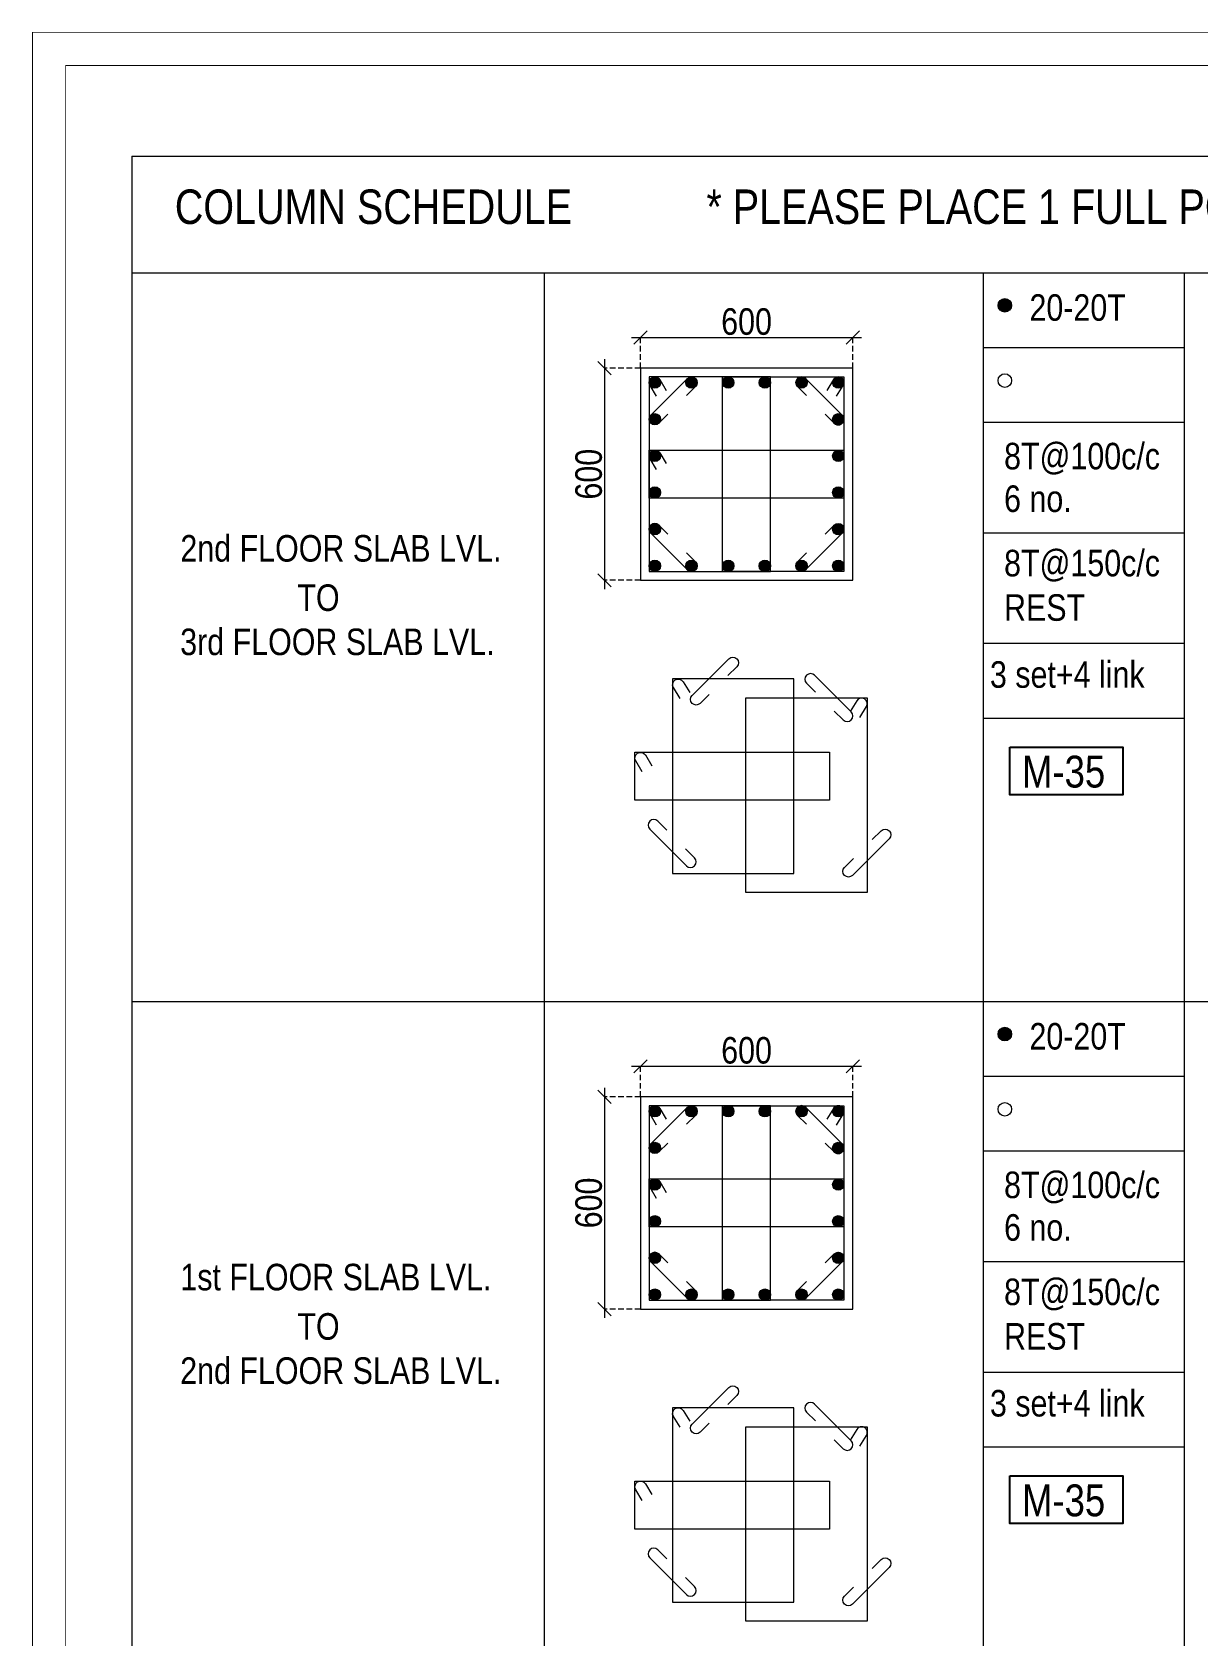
# Model space of a CAD drawing. Header units: millimetres. Extents: x 1112055 to 3390982, y -148532 to 766891.
# Drawn here: x 2086794 to 2099967, y 180665 to 198799 of the extents above; entities that cross this region are included whole.
import ezdxf
from ezdxf.enums import TextEntityAlignment as Align

# ---------------------------------------------------------------- set-up
doc = ezdxf.new("R2010")
doc.units = ezdxf.units.MM
doc.header["$PDMODE"] = 35
doc.header["$PDSIZE"] = -25
doc.linetypes.add('DASHED2', pattern=[0.375, 0.25, -0.125])
doc.linetypes.add('Hidden', pattern=[9.525, 6.35, -3.175])
for name, color, linetype, lineweight in [('B COL. SIZE DIM', 220, 'Continuous', 25), ('B COLSCH', 204, 'Continuous', 20), ('B COLUMN', 1, 'Hidden', 9), ('B STEEL', 34, 'Continuous', 15), ('B TITLE BLOCK', 250, 'Continuous', 0)]:
    doc.layers.add(name, color=color, linetype=linetype, lineweight=lineweight)
doc.layers.add('B TEXT', color=7, linetype='Continuous')
doc.styles.add('dim inside', font='romans.shx', dxfattribs={"width": 0.8, "height": 125})
doc.styles.add('SWINC', font='swissc.ttf')
doc.dimstyles.new('dim inside', dxfattribs={"dimtxt": 125, "dimasz": 100, "dimexe": 0, "dimexo": 0, "dimgap": 10, "dimtad": 0, "dimdec": 0, "dimzin": 0, "dimdsep": 46, "dimtxsty": 'dim inside', "dimblk": 'SMALL', "dimcen": 0.09, "dimadec": 0, "dimazin": 0, "dimtfac": 1, "dimtdec": 0, "dimtofl": 0, "dimtmove": 0, "dimatfit": 3, "dimfxl": 1, "dimtolj": 1, "dimtzin": 0, "dimarcsym": 2})

# ---------------------------------------------------------------- blocks, each defined once
blk = doc.blocks.new('_Oblique')
at = {"color": 0, "linetype": 'ByBlock', "lineweight": -2}
blk.add_line((-0.5, -0.5), (0.5, 0.5), dxfattribs=at)
blk = doc.blocks.new('*D283')
at = {"layer": 'B COL. SIZE DIM', "color": 250, "lineweight": 9, "ltscale": 250, "transparency": 16777216}
blk.add_line((2093567, 187105), (2096167, 187105), dxfattribs=at)
at = {"layer": 'B COL. SIZE DIM', "color": 250, "linetype": 'DASHED2', "lineweight": 9, "ltscale": 250, "transparency": 16777216}
for p, q in [((2093667, 186760), (2093667, 187105)), ((2096067, 186760), (2096067, 187105))]:
    blk.add_line(p, q, dxfattribs=at)
at = {"layer": 'Defpoints', "color": 0, "ltscale": 250, "transparency": 16777216}
for p in [(2096067, 187105), (2093667, 186760), (2096067, 186760)]:
    blk.add_point(p, dxfattribs=at)
at = {"layer": 'B COL. SIZE DIM', "color": 250, "lineweight": 9, "ltscale": 250, "transparency": 16777216, "xscale": 150, "yscale": 150, "zscale": 150, "rotation": 180}
blk.add_blockref('_Oblique', (2093667, 187105), dxfattribs=at)
at = {"layer": 'B COL. SIZE DIM', "color": 250, "lineweight": 9, "ltscale": 250, "transparency": 16777216, "xscale": 150, "yscale": 150, "zscale": 150}
blk.add_blockref('_Oblique', (2096067, 187105), dxfattribs=at)
at = {"layer": 'B COL. SIZE DIM', "color": 6, "ltscale": 250, "transparency": 16777216, "insert": (2094867, 187284), "char_height": 300, "attachment_point": 5, "style": 'SWINC'}
blk.add_mtext('\\A1;600', dxfattribs=at)
blk = doc.blocks.new('*D284')
at = {"layer": 'B COL. SIZE DIM', "color": 250, "lineweight": 9, "ltscale": 250, "transparency": 16777216}
blk.add_line((2093263, 186860), (2093263, 184260), dxfattribs=at)
at = {"layer": 'B COL. SIZE DIM', "color": 250, "linetype": 'DASHED2', "lineweight": 9, "ltscale": 250, "transparency": 16777216}
for p, q in [((2093667, 186760), (2093263, 186760)), ((2093667, 184360), (2093263, 184360))]:
    blk.add_line(p, q, dxfattribs=at)
at = {"layer": 'Defpoints', "color": 0, "ltscale": 250, "transparency": 16777216}
for p in [(2093667, 186760), (2093263, 184360), (2093667, 184360)]:
    blk.add_point(p, dxfattribs=at)
at = {"layer": 'B COL. SIZE DIM', "color": 250, "lineweight": 9, "ltscale": 250, "transparency": 16777216, "xscale": 150, "yscale": 150, "zscale": 150}
for p, rotation in [((2093263, 186760), 90), ((2093263, 184360), 270)]:
    blk.add_blockref('_Oblique', p, dxfattribs=dict(at, rotation=rotation))
at = {"layer": 'B COL. SIZE DIM', "color": 6, "ltscale": 250, "transparency": 16777216, "insert": (2093084, 185560), "char_height": 300, "attachment_point": 5, "rotation": 90, "style": 'SWINC'}
blk.add_mtext('\\A1;600', dxfattribs=at)
blk = doc.blocks.new('*D285')
at = {"layer": 'B COL. SIZE DIM', "color": 250, "lineweight": 9, "ltscale": 250, "transparency": 16777216}
blk.add_line((2093567, 195345), (2096167, 195345), dxfattribs=at)
at = {"layer": 'B COL. SIZE DIM', "color": 250, "linetype": 'DASHED2', "lineweight": 9, "ltscale": 250, "transparency": 16777216}
for p, q in [((2093667, 195000), (2093667, 195345)), ((2096067, 195000), (2096067, 195345))]:
    blk.add_line(p, q, dxfattribs=at)
at = {"layer": 'Defpoints', "color": 0, "ltscale": 250, "transparency": 16777216}
for p in [(2096067, 195345), (2093667, 195000), (2096067, 195000)]:
    blk.add_point(p, dxfattribs=at)
at = {"layer": 'B COL. SIZE DIM', "color": 250, "lineweight": 9, "ltscale": 250, "transparency": 16777216, "xscale": 150, "yscale": 150, "zscale": 150, "rotation": 180}
blk.add_blockref('_Oblique', (2093667, 195345), dxfattribs=at)
at = {"layer": 'B COL. SIZE DIM', "color": 250, "lineweight": 9, "ltscale": 250, "transparency": 16777216, "xscale": 150, "yscale": 150, "zscale": 150}
blk.add_blockref('_Oblique', (2096067, 195345), dxfattribs=at)
at = {"layer": 'B COL. SIZE DIM', "color": 6, "ltscale": 250, "transparency": 16777216, "insert": (2094867, 195524), "char_height": 300, "attachment_point": 5, "style": 'SWINC'}
blk.add_mtext('\\A1;600', dxfattribs=at)
blk = doc.blocks.new('*D286')
at = {"layer": 'B COL. SIZE DIM', "color": 250, "lineweight": 9, "ltscale": 250, "transparency": 16777216}
blk.add_line((2093263, 195100), (2093263, 192500), dxfattribs=at)
at = {"layer": 'B COL. SIZE DIM', "color": 250, "linetype": 'DASHED2', "lineweight": 9, "ltscale": 250, "transparency": 16777216}
for p, q in [((2093667, 195000), (2093263, 195000)), ((2093667, 192600), (2093263, 192600))]:
    blk.add_line(p, q, dxfattribs=at)
at = {"layer": 'Defpoints', "color": 0, "ltscale": 250, "transparency": 16777216}
for p in [(2093667, 195000), (2093263, 192600), (2093667, 192600)]:
    blk.add_point(p, dxfattribs=at)
at = {"layer": 'B COL. SIZE DIM', "color": 250, "lineweight": 9, "ltscale": 250, "transparency": 16777216, "xscale": 150, "yscale": 150, "zscale": 150}
for p, rotation in [((2093263, 195000), 90), ((2093263, 192600), 270)]:
    blk.add_blockref('_Oblique', p, dxfattribs=dict(at, rotation=rotation))
at = {"layer": 'B COL. SIZE DIM', "color": 6, "ltscale": 250, "transparency": 16777216, "insert": (2093084, 193800), "char_height": 300, "attachment_point": 5, "rotation": 90, "style": 'SWINC'}
blk.add_mtext('\\A1;600', dxfattribs=at)

msp = doc.modelspace()

# ---------------------------------------------------------------- hatches: boundary and pattern name
at = {"layer": 'B STEEL', "lineweight": 9, "ltscale": 0.5}
h = msp.add_hatch(color=34, dxfattribs=at)
edge = h.paths.add_edge_path()
edge.add_arc((2097785, 195709.1), 76.8, 0, 360)
h = msp.add_hatch(color=34, dxfattribs=at)
edge = h.paths.add_edge_path()
edge.add_arc((2093830.6, 194836), 64, 0, 360)
h = msp.add_hatch(color=34, dxfattribs=at)
edge = h.paths.add_edge_path()
edge.add_arc((2094245, 194836), 64, 180, 540, ccw=False)
at = {"layer": 'B STEEL'}
h = msp.add_hatch(color=34, dxfattribs=at)
edge = h.paths.add_edge_path()
edge.add_arc((2094659.4, 194836), 64, 0, 360)
h = msp.add_hatch(color=34, dxfattribs=at)
edge = h.paths.add_edge_path()
edge.add_arc((2095073.8, 194836), 64, 0, 360)
at = {"layer": 'B STEEL', "lineweight": 9, "ltscale": 0.5}
h = msp.add_hatch(color=34, dxfattribs=at)
edge = h.paths.add_edge_path()
edge.add_arc((2095488.2, 194836), 64, 180, 540, ccw=False)
h = msp.add_hatch(color=34, dxfattribs=at)
edge = h.paths.add_edge_path()
edge.add_arc((2095902.6, 194836), 64, 180, 540, ccw=False)
h = msp.add_hatch(color=34, dxfattribs=at)
edge = h.paths.add_edge_path()
edge.add_arc((2093830.6, 194421.6), 64, 0, 360)
h = msp.add_hatch(color=34, dxfattribs=at)
edge = h.paths.add_edge_path()
edge.add_arc((2095902.6, 194421.6), 64, 180, 540, ccw=False)
at = {"layer": 'B STEEL'}
h = msp.add_hatch(color=34, dxfattribs=at)
edge = h.paths.add_edge_path()
edge.add_arc((2093830.6, 194007.2), 64, 0, 360)
h = msp.add_hatch(color=34, dxfattribs=at)
edge = h.paths.add_edge_path()
edge.add_arc((2095902.6, 194007.2), 64, 0, 360)
h = msp.add_hatch(color=34, dxfattribs=at)
edge = h.paths.add_edge_path()
edge.add_arc((2093830.6, 193592.8), 64, 0, 360)
h = msp.add_hatch(color=34, dxfattribs=at)
edge = h.paths.add_edge_path()
edge.add_arc((2095902.6, 193592.8), 64, 0, 360)
at = {"layer": 'B STEEL', "lineweight": 9, "ltscale": 0.5}
h = msp.add_hatch(color=34, dxfattribs=at)
edge = h.paths.add_edge_path()
edge.add_arc((2093830.6, 193178.4), 64, 0, 360)
h = msp.add_hatch(color=34, dxfattribs=at)
edge = h.paths.add_edge_path()
edge.add_arc((2095902.6, 193178.4), 64, 180, 540, ccw=False)
h = msp.add_hatch(color=34, dxfattribs=at)
edge = h.paths.add_edge_path()
edge.add_arc((2093830.6, 192764), 64, 0, 360, ccw=False)
h = msp.add_hatch(color=34, dxfattribs=at)
edge = h.paths.add_edge_path()
edge.add_arc((2094245, 192764), 64, -180, 180)
at = {"layer": 'B STEEL'}
h = msp.add_hatch(color=34, dxfattribs=at)
edge = h.paths.add_edge_path()
edge.add_arc((2094659.4, 192764), 64, 0, 360)
h = msp.add_hatch(color=34, dxfattribs=at)
edge = h.paths.add_edge_path()
edge.add_arc((2095073.8, 192764), 64, 0, 360)
at = {"layer": 'B STEEL', "lineweight": 9, "ltscale": 0.5}
h = msp.add_hatch(color=34, dxfattribs=at)
edge = h.paths.add_edge_path()
edge.add_arc((2095488.2, 192764), 64, -180, 180)
h = msp.add_hatch(color=34, dxfattribs=at)
edge = h.paths.add_edge_path()
edge.add_arc((2095902.6, 192764), 64, -180, 180)
h = msp.add_hatch(color=34, dxfattribs=at)
edge = h.paths.add_edge_path()
edge.add_arc((2097785, 187469.3), 76.8, 0, 360)
h = msp.add_hatch(color=34, dxfattribs=at)
edge = h.paths.add_edge_path()
edge.add_arc((2093830.6, 186596.1), 64, 0, 360)
h = msp.add_hatch(color=34, dxfattribs=at)
edge = h.paths.add_edge_path()
edge.add_arc((2094245, 186596.1), 64, 180, 540, ccw=False)
at = {"layer": 'B STEEL'}
h = msp.add_hatch(color=34, dxfattribs=at)
edge = h.paths.add_edge_path()
edge.add_arc((2094659.4, 186596.1), 64, 0, 360)
h = msp.add_hatch(color=34, dxfattribs=at)
edge = h.paths.add_edge_path()
edge.add_arc((2095073.8, 186596.1), 64, 0, 360)
at = {"layer": 'B STEEL', "lineweight": 9, "ltscale": 0.5}
h = msp.add_hatch(color=34, dxfattribs=at)
edge = h.paths.add_edge_path()
edge.add_arc((2095488.2, 186596.1), 64, 180, 540, ccw=False)
h = msp.add_hatch(color=34, dxfattribs=at)
edge = h.paths.add_edge_path()
edge.add_arc((2095902.6, 186596.1), 64, 180, 540, ccw=False)
h = msp.add_hatch(color=34, dxfattribs=at)
edge = h.paths.add_edge_path()
edge.add_arc((2093830.6, 186181.7), 64, 0, 360)
h = msp.add_hatch(color=34, dxfattribs=at)
edge = h.paths.add_edge_path()
edge.add_arc((2095902.6, 186181.7), 64, 180, 540, ccw=False)
at = {"layer": 'B STEEL'}
h = msp.add_hatch(color=34, dxfattribs=at)
edge = h.paths.add_edge_path()
edge.add_arc((2093830.6, 185767.3), 64, 0, 360)
h = msp.add_hatch(color=34, dxfattribs=at)
edge = h.paths.add_edge_path()
edge.add_arc((2095902.6, 185767.3), 64, 0, 360)
h = msp.add_hatch(color=34, dxfattribs=at)
edge = h.paths.add_edge_path()
edge.add_arc((2093830.6, 185352.9), 64, 0, 360)
h = msp.add_hatch(color=34, dxfattribs=at)
edge = h.paths.add_edge_path()
edge.add_arc((2095902.6, 185352.9), 64, 0, 360)
at = {"layer": 'B STEEL', "lineweight": 9, "ltscale": 0.5}
h = msp.add_hatch(color=34, dxfattribs=at)
edge = h.paths.add_edge_path()
edge.add_arc((2093830.6, 184938.5), 64, 0, 360)
h = msp.add_hatch(color=34, dxfattribs=at)
edge = h.paths.add_edge_path()
edge.add_arc((2095902.6, 184938.5), 64, 180, 540, ccw=False)
h = msp.add_hatch(color=34, dxfattribs=at)
edge = h.paths.add_edge_path()
edge.add_arc((2093830.6, 184524.2), 64, 0, 360, ccw=False)
h = msp.add_hatch(color=34, dxfattribs=at)
edge = h.paths.add_edge_path()
edge.add_arc((2094245, 184524.2), 64, -180, 180)
at = {"layer": 'B STEEL'}
h = msp.add_hatch(color=34, dxfattribs=at)
edge = h.paths.add_edge_path()
edge.add_arc((2094659.4, 184524.2), 64, 0, 360)
h = msp.add_hatch(color=34, dxfattribs=at)
edge = h.paths.add_edge_path()
edge.add_arc((2095073.8, 184524.2), 64, 0, 360)
at = {"layer": 'B STEEL', "lineweight": 9, "ltscale": 0.5}
h = msp.add_hatch(color=34, dxfattribs=at)
edge = h.paths.add_edge_path()
edge.add_arc((2095488.2, 184524.2), 64, -180, 180)
h = msp.add_hatch(color=34, dxfattribs=at)
edge = h.paths.add_edge_path()
edge.add_arc((2095902.6, 184524.2), 64, -180, 180)

# ---------------------------------------------------------------- linework, layer by layer
at = {"layer": 'B COLSCH', "color": 250, "lineweight": 0}
for p, q in [((2087919, 197396.5), (2087919, 139385.8)), ((2087919, 197396.5), (2215549.8, 197396.5)), ((2087919, 196077.4), (2215549.8, 196077.4)), ((2092579.5, 196077.4), (2092579.5, 139385.8)), ((2097538.7, 196077.4), (2097538.7, 146638.4)), ((2099813.1, 196077.4), (2099813.1, 139385.8)), ((2097538.7, 195232.5), (2099813.1, 195232.5)), ((2097538.7, 194387.5), (2099813.1, 194387.5)), ((2097538.7, 193137.7), (2099813.1, 193137.7)), ((2097538.7, 191887.9), (2099813.1, 191887.9)), ((2097538.7, 191042.9), (2099813.1, 191042.9)), ((2087919, 187837.6), (2215549.8, 187837.6)), ((2097538.7, 186992.6), (2099813.1, 186992.6)), ((2097538.7, 186147.6), (2099813.1, 186147.6)), ((2097538.7, 184897.8), (2099813.1, 184897.8)), ((2097538.7, 183648.1), (2099813.1, 183648.1)), ((2097538.7, 182803.1), (2099813.1, 182803.1))]:
    msp.add_line(p, q, dxfattribs=at)
at = {"layer": 'B COLUMN', "color": 1, "linetype": 'ByBlock', "lineweight": 20}
for points in [[(2093666.6, 192600), (2096066.6, 192600), (2096066.6, 195000), (2093666.6, 195000)], [(2093666.6, 184360.1), (2096066.6, 184360.1), (2096066.6, 186760.1), (2093666.6, 186760.1)]]:
    msp.add_lwpolyline(points, close=True, dxfattribs=at)
at = {"layer": 'B STEEL', "color": 34, "lineweight": 9, "ltscale": 0.5}
for points in [[(2093766.6, 192700), (2095137.8, 192700), (2095137.8, 194900), (2093766.6, 194900)], [(2095966.6, 192700), (2094595.4, 192700), (2094595.4, 194900), (2095966.6, 194900)], [(2093766.6, 194071.2), (2095966.6, 194071.2), (2095966.6, 193528.8), (2093766.6, 193528.8)], [(2094030.6, 189284.4), (2095401.8, 189284.4), (2095401.8, 191484.4), (2094030.6, 191484.4)], [(2096230.6, 189069.8), (2094859.4, 189069.8), (2094859.4, 191269.8), (2096230.6, 191269.8)], [(2093604.7, 190655.6), (2095804.7, 190655.6), (2095804.7, 190113.2), (2093604.7, 190113.2)], [(2093766.6, 184460.1), (2095137.8, 184460.1), (2095137.8, 186660.1), (2093766.6, 186660.1)], [(2095966.6, 184460.1), (2094595.4, 184460.1), (2094595.4, 186660.1), (2095966.6, 186660.1)], [(2093766.6, 185831.3), (2095966.6, 185831.3), (2095966.6, 185288.9), (2093766.6, 185288.9)], [(2094030.6, 181044.5), (2095401.8, 181044.5), (2095401.8, 183244.5), (2094030.6, 183244.5)], [(2096230.6, 180830), (2094859.4, 180830), (2094859.4, 183030), (2096230.6, 183030)], [(2093604.7, 182415.8), (2095804.7, 182415.8), (2095804.7, 181873.3), (2093604.7, 181873.3)]]:
    msp.add_lwpolyline(points, close=True, dxfattribs=at)
for points in [[(2093850.9, 194680.9), (2093776.1, 194802.4, -1), (2093885.2, 194869.5), (2093959.9, 194748)], [(2093976.8, 194477.2), (2093875.9, 194376.3, -1), (2093785.4, 194466.8), (2094199.8, 194881.2, -1), (2094290.3, 194790.7), (2094189.4, 194689.8)], [(2095756.5, 194477.2), (2095857.3, 194376.3, 1), (2095947.9, 194466.8), (2095533.5, 194881.2, 1), (2095442.9, 194790.7), (2095543.8, 194689.8)], [(2095882.4, 194680.9), (2095957.1, 194802.4, 1), (2095848.1, 194869.5), (2095773.3, 194748)], [(2093850.9, 193852.1), (2093776.1, 193973.6, -1), (2093885.2, 194040.7), (2093959.9, 193919.2)], [(2093976.8, 193122.8), (2093875.9, 193223.7, 1), (2093785.4, 193133.1), (2094199.8, 192718.7, 1), (2094290.3, 192809.3), (2094189.4, 192910.1)], [(2095756.5, 193122.8), (2095857.3, 193223.7, -1), (2095947.9, 193133.1), (2095533.5, 192718.7, -1), (2095442.9, 192809.3), (2095543.8, 192910.1)], [(2094443.7, 191309.8), (2094342.8, 191209, -1), (2094252.3, 191299.5), (2094666.7, 191713.9, -1), (2094757.2, 191623.3), (2094656.4, 191522.5)], [(2095858.3, 191122.3), (2095959.2, 191021.4, 1), (2096049.7, 191112), (2095635.3, 191526.4, 1), (2095544.8, 191435.8), (2095645.7, 191335)], [(2094114.9, 191265.3), (2094040.1, 191386.8, -1), (2094149.2, 191453.9), (2094223.9, 191332.4)], [(2096146.4, 191050.8), (2096221.1, 191172.2, 1), (2096112.1, 191239.3), (2096037.3, 191117.9)], [(2093689, 190436.6), (2093614.2, 190558, -1), (2093723.2, 190625.1), (2093798, 190503.7)], [(2093964.6, 189776.2), (2093863.7, 189877, 1), (2093773.2, 189786.5), (2094187.6, 189372.1, 1), (2094278.1, 189462.6), (2094177.2, 189563.5)], [(2096286.9, 189668.3), (2096387.7, 189769.1, -1), (2096478.3, 189678.6), (2096063.9, 189264.2, -1), (2095973.3, 189354.7), (2096074.2, 189455.6)], [(2093850.9, 186441.1), (2093776.1, 186562.6, -1), (2093885.2, 186629.7), (2093959.9, 186508.2)], [(2093976.8, 186237.3), (2093875.9, 186136.5, -1), (2093785.4, 186227), (2094199.8, 186641.4, -1), (2094290.3, 186550.8), (2094189.4, 186450)], [(2095756.5, 186237.3), (2095857.3, 186136.5, 1), (2095947.9, 186227), (2095533.5, 186641.4, 1), (2095442.9, 186550.8), (2095543.8, 186450)], [(2095882.4, 186441.1), (2095957.1, 186562.6, 1), (2095848.1, 186629.7), (2095773.3, 186508.2)], [(2093850.9, 185612.3), (2093776.1, 185733.8, -1), (2093885.2, 185800.9), (2093959.9, 185679.4)], [(2093976.8, 184882.9), (2093875.9, 184983.8, 1), (2093785.4, 184893.3), (2094199.8, 184478.9, 1), (2094290.3, 184569.4), (2094189.4, 184670.3)], [(2095756.5, 184882.9), (2095857.3, 184983.8, -1), (2095947.9, 184893.3), (2095533.5, 184478.9, -1), (2095442.9, 184569.4), (2095543.8, 184670.3)], [(2094443.7, 183070), (2094342.8, 182969.1, -1), (2094252.3, 183059.6), (2094666.7, 183474, -1), (2094757.2, 183383.5), (2094656.4, 183282.6)], [(2094114.9, 183025.5), (2094040.1, 183147, -1), (2094149.2, 183214.1), (2094223.9, 183092.6)], [(2095858.3, 182882.5), (2095959.2, 182781.6, 1), (2096049.7, 182872.1), (2095635.3, 183286.5, 1), (2095544.8, 183196), (2095645.7, 183095.1)], [(2096146.4, 182810.9), (2096221.1, 182932.4, 1), (2096112.1, 182999.5), (2096037.3, 182878)], [(2093689, 182196.7), (2093614.2, 182318.2, -1), (2093723.2, 182385.3), (2093798, 182263.8)], [(2093964.6, 181536.3), (2093863.7, 181637.2, 1), (2093773.2, 181546.7), (2094187.6, 181132.3, 1), (2094278.1, 181222.8), (2094177.2, 181323.7)], [(2096286.9, 181428.4), (2096387.7, 181529.3, -1), (2096478.3, 181438.7), (2096063.9, 181024.4, -1), (2095973.3, 181114.9), (2096074.2, 181215.8)]]:
    msp.add_lwpolyline(points, format="xyb", dxfattribs=at)
for centre, radius in [((2097785, 195709.1), 76.8), ((2093830.6, 194836), 64), ((2094245, 194836), 64), ((2094659.4, 194836), 64), ((2095073.8, 194836), 64), ((2095488.2, 194836), 64), ((2095902.6, 194836), 64), ((2097785, 194858.9), 76.8), ((2093830.6, 194421.6), 64), ((2095902.6, 194421.6), 64), ((2093830.6, 194007.2), 64), ((2095902.6, 194007.2), 64), ((2093830.6, 193592.8), 64), ((2095902.6, 193592.8), 64), ((2093830.6, 193178.4), 64), ((2095902.6, 193178.4), 64), ((2093830.6, 192764), 64), ((2094245, 192764), 64), ((2094659.4, 192764), 64), ((2095073.8, 192764), 64), ((2095488.2, 192764), 64), ((2095902.6, 192764), 64), ((2097785, 187469.3), 76.8), ((2093830.6, 186596.1), 64), ((2094245, 186596.1), 64), ((2094659.4, 186596.1), 64), ((2095073.8, 186596.1), 64), ((2095488.2, 186596.1), 64), ((2095902.6, 186596.1), 64), ((2097785, 186619), 76.8), ((2093830.6, 186181.7), 64), ((2095902.6, 186181.7), 64), ((2093830.6, 185767.3), 64), ((2095902.6, 185767.3), 64), ((2093830.6, 185352.9), 64), ((2095902.6, 185352.9), 64), ((2093830.6, 184938.5), 64), ((2095902.6, 184938.5), 64), ((2093830.6, 184524.2), 64), ((2094245, 184524.2), 64), ((2094659.4, 184524.2), 64), ((2095073.8, 184524.2), 64), ((2095488.2, 184524.2), 64), ((2095902.6, 184524.2), 64)]:
    msp.add_circle(centre, radius, dxfattribs=at)
at = {"layer": 'B TEXT', "color": 1}
for points in [[(2097842.4, 190713.9), (2099117, 190713.9), (2099117, 190175.9), (2097842.4, 190175.9)], [(2097842.4, 182474), (2099117, 182474), (2099117, 181936.1), (2097842.4, 181936.1)]]:
    msp.add_lwpolyline(points, close=True, dxfattribs=at)
at = {"layer": 'B TITLE BLOCK', "color": 1, "const_width": 8.39}
msp.add_lwpolyline([(2086797.8, 198794.8), (2086797.8, 122115.7), (2227726.9, 122115.7), (2227726.9, 198794.8)], close=True, dxfattribs=at)
at = {"layer": 'B TITLE BLOCK', "color": 250, "lineweight": 0, "const_width": 8.39}
msp.add_lwpolyline([(2087171.5, 198421.1), (2087171.5, 122489.4), (2227353.1, 122489.4), (2227353.1, 198421.1)], close=True, dxfattribs=at)

# ---------------------------------------------------------------- texts
at = {"layer": 'B TEXT', "color": 1, "style": 'SWINC'}
for s, p in [('COLUMN SCHEDULE', (2088406.1, 196629.4)), ('* PLEASE PLACE 1 FULL POSITION RING AT EVERY 4tH RING.', (2094413.5, 196629.4))]:
    msp.add_text(s, height=389.727, dxfattribs=at).set_placement(p)
at = {"layer": 'B TEXT', "style": 'SWINC'}
for s, p in [('20-20T', (2098063.5, 195534.6)), ('8T@100c/c', (2097776.6, 193854.7)), ('6 no.', (2097776.6, 193373)), ('8T@150c/c', (2097776.6, 192644.9)), ('REST', (2097776.6, 192142.5)), ('3 set+4 link', (2097616.9, 191385.4)), ('20-20T', (2098063.5, 187294.7)), ('8T@100c/c', (2097776.6, 185614.9)), ('6 no.', (2097776.6, 185133.1)), ('8T@150c/c', (2097776.6, 184405)), ('REST', (2097776.6, 183902.6)), ('3 set+4 link', (2097616.9, 183145.6))]:
    msp.add_text(s, height=300, dxfattribs=at).set_placement(p)
at = {"layer": 'B TEXT', "color": 1, "style": 'SWINC'}
for s, height, p in [('2nd FLOOR SLAB LVL.', 300, (2088469.1, 192721.8)), ('TO', 300, (2089790.9, 192163.8)), ('3rd FLOOR SLAB LVL.', 300, (2088467.1, 191664.6)), ('M-35', 360, (2097979.7, 190149.4)), ('1st FLOOR SLAB LVL.', 300, (2088469.1, 184482)), ('TO', 300, (2089790.9, 183923.9)), ('2nd FLOOR SLAB LVL.', 300, (2088467.1, 183424.7)), ('M-35', 360, (2097979.7, 181909.5))]:
    msp.add_text(s, height=height, dxfattribs=at).set_placement(p, align=Align.BOTTOM_LEFT)

# ---------------------------------------------------------------- dimensions: what is measured, and where the dimension line sits
at = {"layer": 'B COL. SIZE DIM', "color": 250, "ltscale": 250}
for base, p1, p2, picture, middle in [((2096066.6, 195344.9), (2093666.6, 195000), (2096066.6, 195000), '*D285', (2094866.6, 195523.9)), ((2096066.6, 187105.1), (2093666.6, 186760.1), (2096066.6, 186760.1), '*D283', (2094866.6, 187284.1))]:
    dim = msp.add_linear_dim(base=base, p1=p1, p2=p2, dimstyle='dim inside', override={"dimtxt": 300, "dimasz": 150, "dimgap": 25, "dimtad": 3, "dimlfac": 0.25, "dimtxsty": 'SWINC', "dimblk1": 'Oblique', "dimblk2": 'Oblique', "dimsah": 1, "dimdle": 100, "dimclrd": 250, "dimclre": 250, "dimclrt": 6, "dimfxl": 1000, "dimlwd": 9, "dimlwe": 9}, dxfattribs=at)
    dim.commit()
    dim.dimension.update_dxf_attribs({"geometry": picture, "text_midpoint": middle})
for base, p1, p2, picture, middle in [((2093262.7, 192600), (2093666.6, 195000), (2093666.6, 192600), '*D286', (2093083.7, 193800)), ((2093262.7, 184360.1), (2093666.6, 186760.1), (2093666.6, 184360.1), '*D284', (2093083.7, 185560.1))]:
    dim = msp.add_linear_dim(base=base, p1=p1, p2=p2, angle=90, dimstyle='dim inside', override={"dimtxt": 300, "dimasz": 150, "dimgap": 25, "dimtad": 3, "dimlfac": 0.25, "dimtxsty": 'SWINC', "dimblk1": 'Oblique', "dimblk2": 'Oblique', "dimsah": 1, "dimdle": 100, "dimclrd": 250, "dimclre": 250, "dimclrt": 6, "dimfxl": 1000, "dimlwd": 9, "dimlwe": 9}, dxfattribs=at)
    dim.commit()
    dim.dimension.update_dxf_attribs({"geometry": picture, "text_midpoint": middle})

doc.saveas('drawing.dxf')
